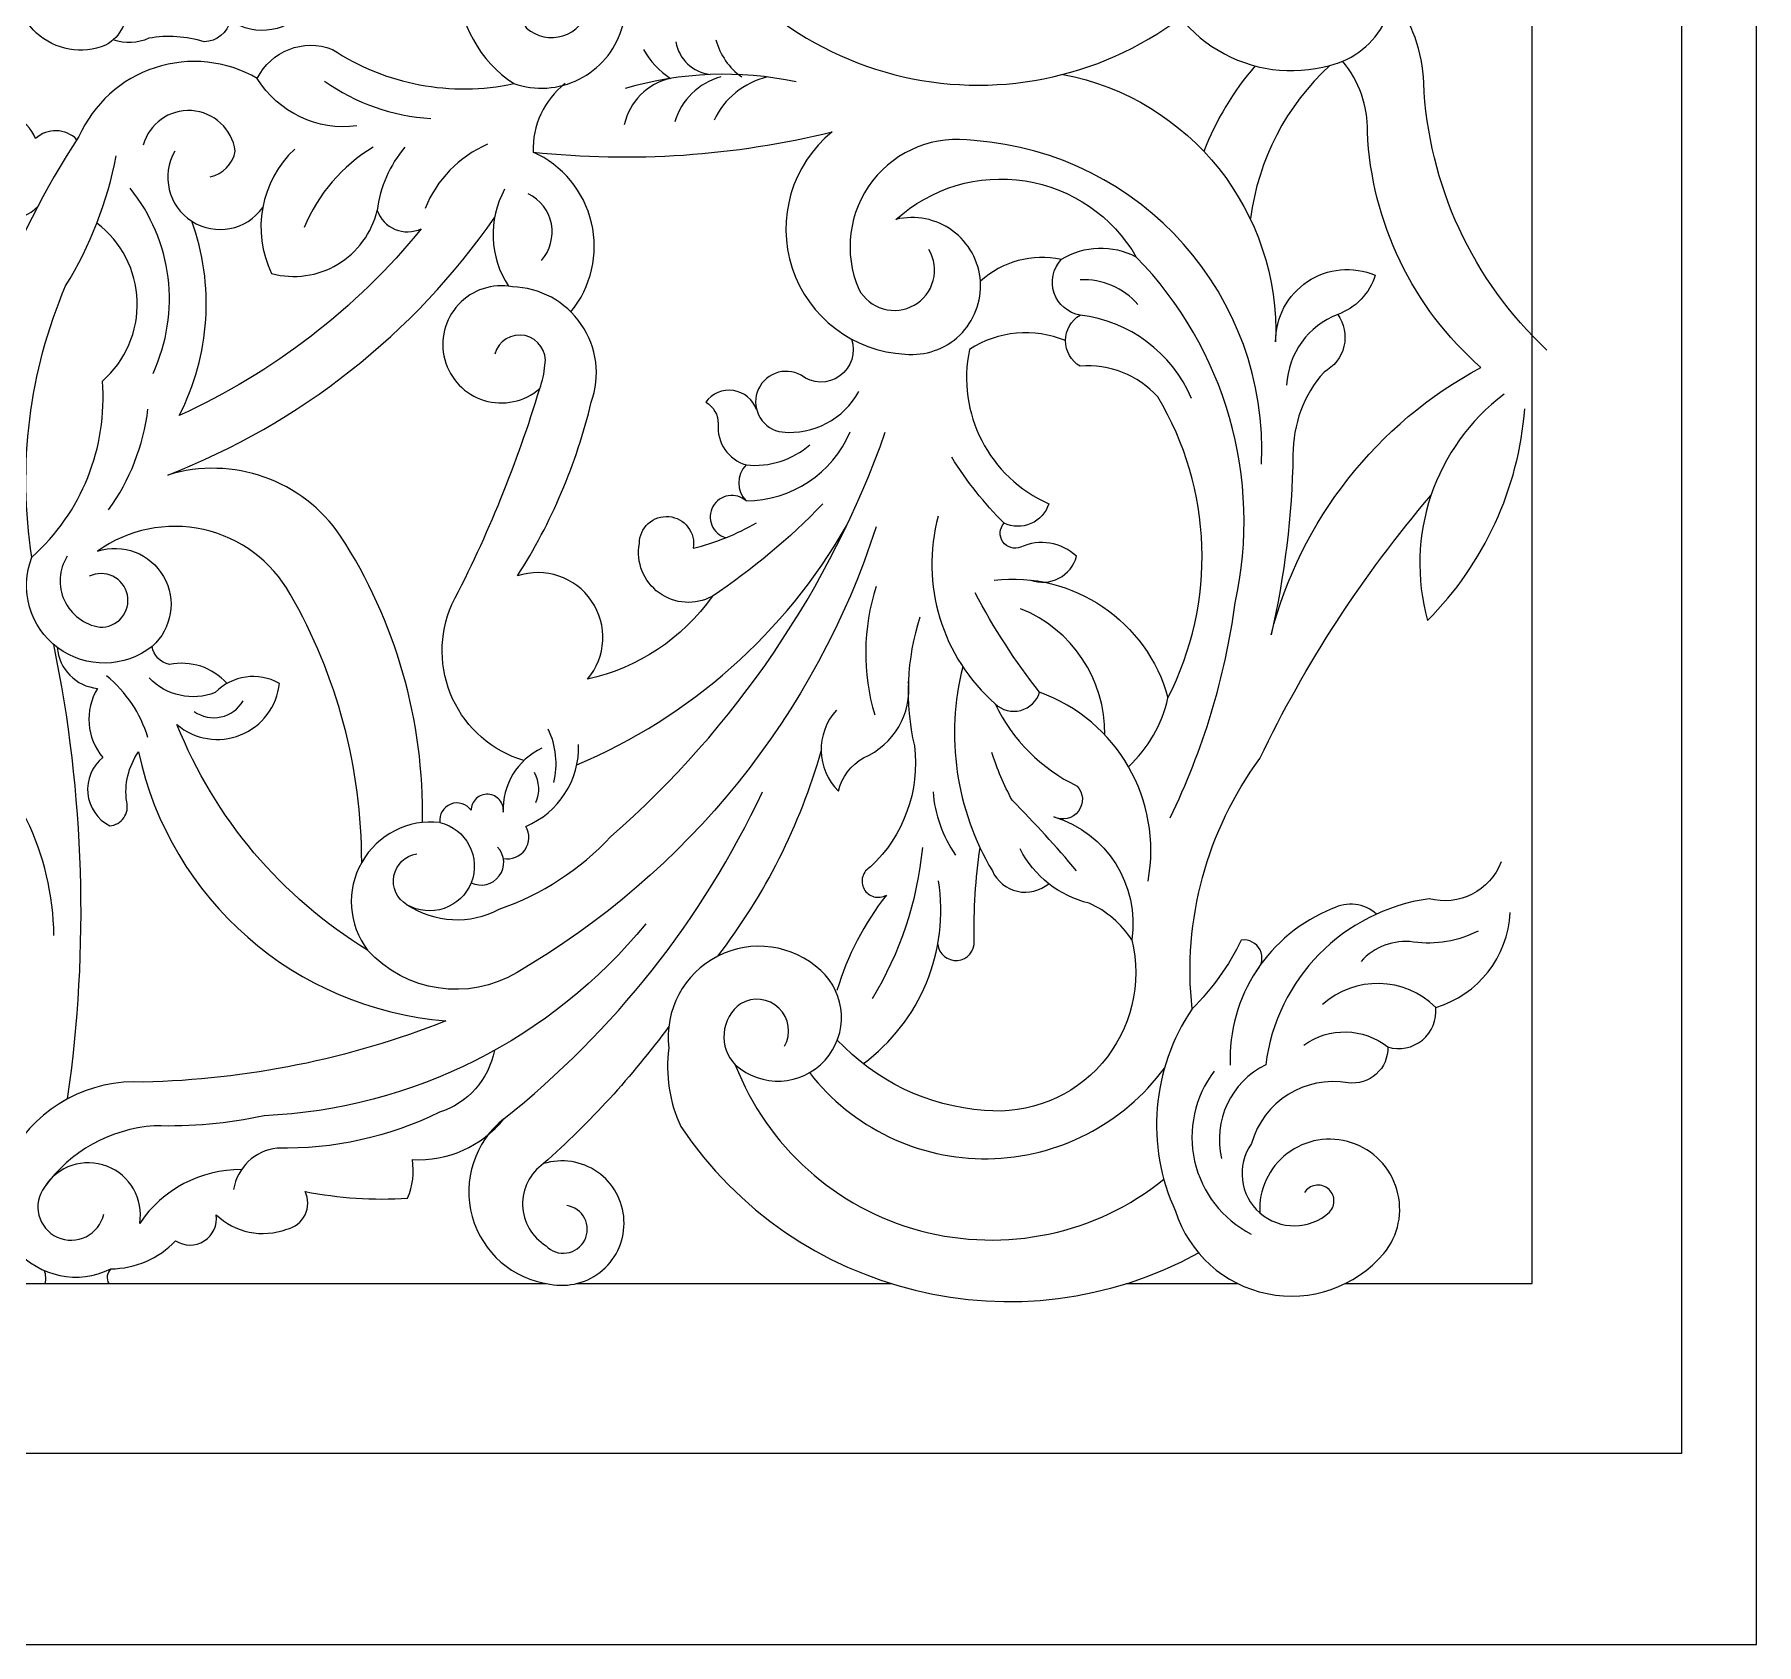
# Model space of a CAD drawing. Header units: millimetres. Extents: x 5152 to 5396, y 165 to 421.
# Drawn here: x 5350.39 to 5396.3, y 298.7 to 341.61 of the extents above; entities that cross this region are included whole.
import ezdxf

# ---------------------------------------------------------------- set-up
doc = ezdxf.new("R2010")
doc.units = ezdxf.units.MM
doc.header["$MEASUREMENT"] = 0
doc.layers.add('SITARA ALL', color=18, linetype='Continuous', true_color=0x000000)

msp = doc.modelspace()

# ---------------------------------------------------------------- linework, layer by layer
at = {"layer": 'SITARA ALL', "lineweight": 9}
for points, knots in [([(5152.3, 420.695), (5152.3, 420.695), (5396.3, 420.695), (5396.3, 420.695), (5396.3, 420.695), (5396.3, 298.695), (5396.3, 298.695), (5396.3, 298.695), (5152.3, 298.695), (5152.3, 298.695), (5152.3, 298.695), (5152.3, 420.695), (5152.3, 420.695)], [0, 0, 0, 0, 0.25, 0.25, 0.25, 0.5, 0.5, 0.5, 0.75, 0.75, 0.75, 1, 1, 1, 1]), ([(5158.284, 309.538), (5158.284, 309.538), (5158.284, 303.791), (5158.284, 303.791), (5158.284, 303.791), (5154.3, 303.791), (5154.3, 303.791), (5154.3, 303.791), (5154.3, 415.599), (5154.3, 415.599), (5154.3, 415.599), (5354.3, 415.599), (5354.3, 415.599), (5354.3, 415.599), (5354.3, 391.626), (5354.3, 391.626), (5354.3, 391.626), (5349.636, 391.626), (5349.636, 391.626), (5349.636, 391.626), (5349.636, 411.074), (5349.636, 411.074), (5349.636, 411.074), (5301.025, 411.074), (5301.025, 411.074), (5301.679, 410.889), (5302.203, 410.396), (5302.429, 409.755), (5302.655, 409.114), (5302.556, 408.402), (5302.163, 407.847), (5304.264, 410.007), (5307.224, 411.112), (5310.227, 410.858), (5311.335, 410.604), (5312.145, 409.652), (5312.219, 408.518), (5312.293, 407.383), (5311.613, 406.334), (5310.548, 405.938)], [0, 0, 0, 0, 0.071429, 0.071429, 0.071429, 0.142857, 0.142857, 0.142857, 0.214286, 0.214286, 0.214286, 0.285714, 0.285714, 0.285714, 0.357143, 0.357143, 0.357143, 0.428571, 0.428571, 0.428571, 0.5, 0.5, 0.5, 0.571429, 0.571429, 0.571429, 0.642857, 0.642857, 0.642857, 0.714286, 0.714286, 0.714286, 0.785714, 0.785714, 0.785714, 0.857143, 0.857143, 0.857143, 1, 1, 1, 1]), ([(5385.334, 308.316), (5385.334, 308.316), (5390.317, 308.316), (5390.317, 308.316), (5390.317, 308.316), (5390.317, 415.599), (5390.317, 415.599), (5390.317, 415.599), (5394.3, 415.599), (5394.3, 415.599), (5394.3, 415.599), (5394.3, 303.791), (5394.3, 303.791), (5394.3, 303.791), (5194.3, 303.791), (5194.3, 303.791), (5194.3, 303.791), (5194.3, 327.764), (5194.3, 327.764), (5194.3, 327.764), (5198.965, 327.764), (5198.965, 327.764), (5198.965, 327.764), (5198.965, 308.316), (5198.965, 308.316), (5198.965, 308.316), (5247.575, 308.316), (5247.575, 308.316), (5246.921, 308.501), (5246.398, 308.994), (5246.172, 309.635), (5245.945, 310.276), (5246.045, 310.988), (5246.438, 311.543), (5244.337, 309.383), (5241.376, 308.278), (5238.374, 308.532), (5237.266, 308.786), (5236.456, 309.738), (5236.382, 310.873), (5236.307, 312.007), (5236.987, 313.056), (5238.053, 313.453)], [0, 0, 0, 0, 0.066667, 0.066667, 0.066667, 0.133333, 0.133333, 0.133333, 0.2, 0.2, 0.2, 0.266667, 0.266667, 0.266667, 0.333333, 0.333333, 0.333333, 0.4, 0.4, 0.4, 0.466667, 0.466667, 0.466667, 0.533333, 0.533333, 0.533333, 0.6, 0.6, 0.6, 0.666667, 0.666667, 0.666667, 0.733333, 0.733333, 0.733333, 0.8, 0.8, 0.8, 0.866667, 0.866667, 0.866667, 1, 1, 1, 1]), ([(5369.981, 354.399), (5368.508, 350.938), (5366.108, 347.948), (5363.048, 345.761), (5362.166, 345.12), (5361.655, 344.089), (5361.68, 342.999), (5361.705, 341.909), (5362.262, 340.902), (5363.172, 340.302), (5363.745, 340.105), (5364.372, 340.146), (5364.913, 340.418), (5365.454, 340.689), (5365.863, 341.167), (5366.047, 341.744), (5366.231, 342.32), (5366.175, 342.946), (5365.891, 343.481), (5365.607, 344.016), (5365.12, 344.413), (5364.539, 344.584), (5363.945, 344.459), (5363.458, 344.037), (5363.249, 343.468), (5363.041, 342.898), (5363.141, 342.261), (5363.515, 341.783), (5363.779, 341.549), (5364.146, 341.471), (5364.483, 341.576), (5364.821, 341.681), (5365.078, 341.954), (5365.164, 342.296), (5365.249, 342.639), (5365.151, 343.001), (5364.902, 343.252), (5364.654, 343.503), (5364.294, 343.607), (5363.95, 343.525)], [0, 0, 0, 0, 0.071429, 0.071429, 0.071429, 0.142857, 0.142857, 0.142857, 0.214286, 0.214286, 0.214286, 0.285714, 0.285714, 0.285714, 0.357143, 0.357143, 0.357143, 0.428571, 0.428571, 0.428571, 0.5, 0.5, 0.5, 0.571429, 0.571429, 0.571429, 0.642857, 0.642857, 0.642857, 0.714286, 0.714286, 0.714286, 0.785714, 0.785714, 0.785714, 0.857143, 0.857143, 0.857143, 1, 1, 1, 1]), ([(5351.497, 342.02), (5351.118, 342.179), (5350.897, 342.577), (5350.961, 342.982), (5351.025, 343.388), (5351.359, 343.698), (5351.769, 343.732), (5352.396, 343.644), (5352.856, 343.097), (5352.837, 342.464), (5352.922, 342.007), (5352.701, 341.546), (5352.291, 341.327), (5351.667, 341.068), (5350.95, 341.195), (5350.451, 341.65), (5349.953, 342.106), (5349.763, 342.809), (5349.965, 343.454), (5348.917, 342.698), (5347.5, 342.704), (5346.458, 343.466), (5345.959, 343.801), (5345.636, 344.342), (5345.579, 344.94), (5345.522, 345.538), (5345.738, 346.131), (5346.165, 346.553), (5346.592, 346.975), (5347.187, 347.183), (5347.785, 347.119), (5348.382, 347.055), (5348.919, 346.726), (5349.248, 346.223), (5349.517, 348.236), (5348.538, 350.21), (5346.771, 351.211), (5346.486, 351.851), (5346.606, 352.599), (5347.076, 353.118)], [0, 0, 0, 0, 0.071429, 0.071429, 0.071429, 0.142857, 0.142857, 0.142857, 0.214286, 0.214286, 0.214286, 0.285714, 0.285714, 0.285714, 0.357143, 0.357143, 0.357143, 0.428571, 0.428571, 0.428571, 0.5, 0.5, 0.5, 0.571429, 0.571429, 0.571429, 0.642857, 0.642857, 0.642857, 0.714286, 0.714286, 0.714286, 0.785714, 0.785714, 0.785714, 0.857143, 0.857143, 0.857143, 1, 1, 1, 1]), ([(5380.184, 343.627), (5380.412, 342.607), (5381.048, 341.725), (5381.945, 341.189), (5382.842, 340.652), (5383.919, 340.507), (5384.926, 340.788), (5385.565, 340.943), (5386.104, 341.37), (5386.399, 341.957), (5386.695, 342.545), (5386.719, 343.232), (5386.463, 343.837), (5386.207, 344.443), (5385.699, 344.906), (5385.071, 345.104), (5384.444, 345.301), (5383.762, 345.213), (5383.206, 344.864), (5383.118, 345.296), (5383.221, 345.746), (5383.488, 346.098), (5383.755, 346.45), (5384.161, 346.67), (5384.601, 346.702), (5384.929, 346.63), (5385.272, 346.697), (5385.548, 346.888), (5385.824, 347.079), (5386.008, 347.376), (5386.055, 347.708), (5386.272, 347.588), (5386.533, 347.577), (5386.759, 347.677), (5386.986, 347.778), (5387.152, 347.979), (5387.209, 348.22)], [0, 0, 0, 0, 0.076923, 0.076923, 0.076923, 0.153846, 0.153846, 0.153846, 0.230769, 0.230769, 0.230769, 0.307692, 0.307692, 0.307692, 0.384615, 0.384615, 0.384615, 0.461538, 0.461538, 0.461538, 0.538462, 0.538462, 0.538462, 0.615385, 0.615385, 0.615385, 0.692308, 0.692308, 0.692308, 0.769231, 0.769231, 0.769231, 0.846154, 0.846154, 0.846154, 1, 1, 1, 1]), ([(5367.057, 347.617), (5367.023, 346.923), (5367.126, 346.228), (5367.359, 345.573), (5368.474, 343.08), (5370.661, 341.23), (5373.306, 340.546), (5375.95, 339.862), (5378.76, 340.416), (5380.945, 342.056)], [0, 0, 0, 0, 0.25, 0.25, 0.25, 0.5, 0.5, 0.5, 1, 1, 1, 1]), ([(5354.527, 342.651), (5354.986, 342.872), (5355.381, 343.205), (5355.676, 343.62), (5355.846, 343.978), (5356.179, 344.231), (5356.57, 344.298), (5356.96, 344.366), (5357.359, 344.238), (5357.638, 343.958), (5358.117, 344.322), (5358.758, 344.391), (5359.303, 344.137), (5359.848, 343.882), (5360.207, 343.345), (5360.234, 342.745), (5359.382, 343.147), (5358.372, 342.988), (5357.686, 342.343), (5357.207, 341.681), (5356.286, 341.523), (5355.613, 341.986), (5355.541, 341.659), (5355.256, 341.423), (5354.922, 341.415), (5354.444, 341.564), (5353.937, 341.597), (5353.444, 341.51), (5353.146, 341.371), (5352.805, 341.356), (5352.496, 341.469)], [0, 0, 0, 0, 0.090909, 0.090909, 0.090909, 0.181818, 0.181818, 0.181818, 0.272727, 0.272727, 0.272727, 0.363636, 0.363636, 0.363636, 0.454545, 0.454545, 0.454545, 0.545455, 0.545455, 0.545455, 0.636364, 0.636364, 0.636364, 0.727273, 0.727273, 0.727273, 0.818182, 0.818182, 0.818182, 1, 1, 1, 1]), ([(5390.713, 333.2), (5388.728, 335.051), (5387.548, 337.609), (5387.427, 340.321), (5387.399, 341.15), (5387.113, 341.948), (5386.61, 342.607)], [0, 0, 0, 0, 0.333333, 0.333333, 0.333333, 1, 1, 1, 1]), ([(5356.335, 340.438), (5356.7, 341.176), (5357.57, 341.512), (5358.336, 341.213), (5359.761, 340.273), (5361.503, 339.944), (5363.172, 340.302)], [0, 0, 0, 0, 0.333333, 0.333333, 0.333333, 1, 1, 1, 1]), ([(5366.628, 341.211), (5366.804, 340.9), (5367.052, 340.637), (5367.351, 340.441), (5366.733, 340.306), (5366.251, 339.823), (5366.119, 339.204)], [0, 0, 0, 0, 0.333333, 0.333333, 0.333333, 1, 1, 1, 1]), ([(5358.99, 339.174), (5357.933, 339.034), (5356.893, 339.53), (5356.335, 340.438), (5355.509, 340.917), (5354.519, 341.022), (5353.611, 340.726), (5352.703, 340.43), (5351.965, 339.762), (5351.58, 338.888), (5349.751, 336.103), (5348.568, 332.946), (5348.12, 329.645), (5347.185, 330.811), (5345.954, 331.704), (5344.555, 332.231), (5344.434, 332.231), (5344.32, 332.175), (5344.246, 332.08), (5344.172, 331.984), (5344.147, 331.86), (5344.177, 331.743)], [0, 0, 0, 0, 0.125, 0.125, 0.125, 0.25, 0.25, 0.25, 0.375, 0.375, 0.375, 0.5, 0.5, 0.5, 0.625, 0.625, 0.625, 0.75, 0.75, 0.75, 1, 1, 1, 1]), ([(5385.135, 334.151), (5385.311, 333.905), (5385.371, 333.594), (5385.301, 333.3), (5385.231, 333.005), (5385.038, 332.755), (5384.77, 332.614), (5384.232, 332.003), (5383.937, 331.216), (5383.943, 330.402), (5383.916, 328.788), (5383.721, 327.181), (5383.359, 325.608), (5384.143, 328.662), (5386.174, 331.249), (5388.954, 332.737), (5387.132, 334.33), (5386.038, 336.599), (5385.926, 339.017), (5385.94, 339.704), (5385.705, 340.372), (5385.264, 340.899)], [0, 0, 0, 0, 0.125, 0.125, 0.125, 0.25, 0.25, 0.25, 0.375, 0.375, 0.375, 0.5, 0.5, 0.5, 0.625, 0.625, 0.625, 0.75, 0.75, 0.75, 1, 1, 1, 1]), ([(5351.527, 338.807), (5351.227, 339.115), (5350.737, 339.128), (5350.422, 338.835), (5350.328, 339.109), (5350.108, 339.321), (5349.83, 339.404), (5349.552, 339.487), (5349.252, 339.43), (5349.023, 339.252), (5348.706, 339.677), (5348.272, 340), (5347.774, 340.182)], [0, 0, 0, 0, 0.2, 0.2, 0.2, 0.4, 0.4, 0.4, 0.6, 0.6, 0.6, 1, 1, 1, 1]), ([(5377.807, 340.546), (5381.199, 339.905), (5383.611, 336.872), (5383.479, 333.422), (5383.476, 334.064), (5383.795, 334.666), (5384.329, 335.023), (5384.863, 335.38), (5385.541, 335.445), (5386.133, 335.196), (5385.988, 334.708), (5385.616, 334.319), (5385.135, 334.151), (5384.349, 333.846), (5383.815, 333.109), (5383.772, 332.267)], [0, 0, 0, 0, 0.166667, 0.166667, 0.166667, 0.333333, 0.333333, 0.333333, 0.5, 0.5, 0.5, 0.666667, 0.666667, 0.666667, 1, 1, 1, 1]), ([(5355.082, 337.816), (5355.422, 337.892), (5355.684, 338.163), (5355.747, 338.505), (5355.663, 339.095), (5355.177, 339.544), (5354.582, 339.581), (5353.988, 339.618), (5353.449, 339.233), (5353.293, 338.658)], [0, 0, 0, 0, 0.25, 0.25, 0.25, 0.5, 0.5, 0.5, 1, 1, 1, 1]), ([(5364.695, 334.216), (5365.238, 334.881), (5365.441, 335.759), (5365.243, 336.594), (5365.046, 337.429), (5364.471, 338.124), (5363.688, 338.475), (5366.355, 338.191), (5369.051, 338.374), (5371.655, 339.016), (5370.584, 338.141), (5370.162, 336.698), (5370.595, 335.384), (5371.028, 334.07), (5372.224, 333.159), (5373.605, 333.092), (5374.141, 333.038), (5374.672, 333.222), (5375.059, 333.596), (5375.445, 333.971), (5375.647, 334.496), (5375.61, 335.032), (5375.573, 335.569), (5375.302, 336.062), (5374.868, 336.38), (5374.434, 336.697), (5373.882, 336.808), (5373.36, 336.681), (5374.293, 337.525), (5375.559, 337.902), (5376.803, 337.708), (5378.046, 337.513), (5379.136, 336.766), (5379.767, 335.677), (5379.133, 336.008), (5378.374, 335.983), (5377.764, 335.611), (5376.994, 335.778), (5376.192, 335.563), (5375.61, 335.032)], [0, 0, 0, 0, 0.071429, 0.071429, 0.071429, 0.142857, 0.142857, 0.142857, 0.214286, 0.214286, 0.214286, 0.285714, 0.285714, 0.285714, 0.357143, 0.357143, 0.357143, 0.428571, 0.428571, 0.428571, 0.5, 0.5, 0.5, 0.571429, 0.571429, 0.571429, 0.642857, 0.642857, 0.642857, 0.714286, 0.714286, 0.714286, 0.785714, 0.785714, 0.785714, 0.857143, 0.857143, 0.857143, 1, 1, 1, 1]), ([(5383.107, 330.156), (5383.302, 334.634), (5379.913, 338.454), (5375.443, 338.782), (5374.412, 338.943), (5373.376, 338.533), (5372.736, 337.708), (5372.097, 336.883), (5371.956, 335.777), (5372.37, 334.819), (5372.507, 334.565), (5372.741, 334.377), (5373.018, 334.297), (5373.296, 334.218), (5373.593, 334.253), (5373.844, 334.396), (5374.095, 334.538), (5374.278, 334.775), (5374.352, 335.054), (5374.426, 335.333), (5374.384, 335.63), (5374.236, 335.878)], [0, 0, 0, 0, 0.125, 0.125, 0.125, 0.25, 0.25, 0.25, 0.375, 0.375, 0.375, 0.5, 0.5, 0.5, 0.625, 0.625, 0.625, 0.75, 0.75, 0.75, 1, 1, 1, 1]), ([(5350.326, 327.678), (5349.944, 330.125), (5350.256, 332.631), (5351.226, 334.91), (5351.884, 335.974), (5352.341, 337.15), (5352.574, 338.379)], [0, 0, 0, 0, 0.333333, 0.333333, 0.333333, 1, 1, 1, 1]), ([(5354.136, 338.505), (5353.765, 337.86), (5353.963, 337.038), (5354.59, 336.635), (5355.216, 336.233), (5356.047, 336.391), (5356.48, 336.997)], [0, 0, 0, 0, 0.333333, 0.333333, 0.333333, 1, 1, 1, 1]), ([(5360.272, 338.607), (5359.866, 338.13), (5359.608, 337.544), (5359.531, 336.922), (5359.612, 336.694), (5359.786, 336.51), (5360.01, 336.417), (5360.234, 336.324), (5360.486, 336.329), (5360.706, 336.433), (5358.97, 334.297), (5356.76, 332.594), (5354.254, 331.457), (5355.08, 333.062), (5355.202, 334.937), (5354.59, 336.635)], [0, 0, 0, 0, 0.166667, 0.166667, 0.166667, 0.333333, 0.333333, 0.333333, 0.5, 0.5, 0.5, 0.666667, 0.666667, 0.666667, 1, 1, 1, 1]), ([(5357.332, 338.556), (5356.422, 337.703), (5356.173, 336.359), (5356.718, 335.237), (5357.315, 335.079), (5357.951, 335.168), (5358.48, 335.486), (5359.01, 335.803), (5359.389, 336.321), (5359.531, 336.922)], [0, 0, 0, 0, 0.25, 0.25, 0.25, 0.5, 0.5, 0.5, 1, 1, 1, 1]), ([(5349.772, 337.795), (5349.357, 337.842), (5348.979, 337.556), (5348.913, 337.145), (5349.084, 336.891), (5349.362, 336.729), (5349.667, 336.705), (5349.973, 336.682), (5350.272, 336.799), (5350.481, 337.024)], [0, 0, 0, 0, 0.25, 0.25, 0.25, 0.5, 0.5, 0.5, 1, 1, 1, 1]), ([(5363.909, 335.587), (5364.144, 335.853), (5364.242, 336.213), (5364.174, 336.562), (5364.105, 336.91), (5363.878, 337.207), (5363.56, 337.364)], [0, 0, 0, 0, 0.333333, 0.333333, 0.333333, 1, 1, 1, 1]), ([(5355.528, 324.313), (5355.141, 324.742), (5354.556, 324.934), (5353.991, 324.816), (5353.753, 324.866), (5353.57, 325.059), (5353.532, 325.3), (5352.8, 324.721), (5351.769, 324.706), (5351.019, 325.262), (5350.269, 325.818), (5349.985, 326.809), (5350.326, 327.678), (5351.652, 328.864), (5352.348, 330.599), (5352.206, 332.372), (5352.822, 332.91), (5353.162, 333.696), (5353.134, 334.512), (5353.105, 335.329), (5352.711, 336.089), (5352.059, 336.583)], [0, 0, 0, 0, 0.125, 0.125, 0.125, 0.25, 0.25, 0.25, 0.375, 0.375, 0.375, 0.5, 0.5, 0.5, 0.625, 0.625, 0.625, 0.75, 0.75, 0.75, 1, 1, 1, 1]), ([(5360.736, 320.608), (5360.789, 323.314), (5360.03, 325.973), (5358.555, 328.243), (5357.543, 329.735), (5355.679, 330.395), (5353.954, 329.869), (5357.479, 331.238), (5360.512, 333.63), (5362.663, 336.74)], [0, 0, 0, 0, 0.25, 0.25, 0.25, 0.5, 0.5, 0.5, 1, 1, 1, 1]), ([(5375.974, 327.068), (5378.082, 327.311), (5380.051, 325.975), (5380.61, 323.929), (5381.912, 326.471), (5381.81, 329.503), (5380.337, 331.951), (5379.815, 332.533), (5379.05, 332.836), (5378.271, 332.768), (5378.029, 332.91), (5377.881, 333.17), (5377.881, 333.45), (5377.881, 333.73), (5378.029, 333.989), (5378.271, 334.131), (5377.949, 334.185), (5377.682, 334.411), (5377.576, 334.72), (5377.47, 335.029), (5377.543, 335.371), (5377.764, 335.611)], [0, 0, 0, 0, 0.125, 0.125, 0.125, 0.25, 0.25, 0.25, 0.375, 0.375, 0.375, 0.5, 0.5, 0.5, 0.625, 0.625, 0.625, 0.75, 0.75, 0.75, 1, 1, 1, 1]), ([(5380.666, 320.729), (5381.548, 322.535), (5382.134, 324.469), (5382.404, 326.46), (5383.131, 329.782), (5382.142, 333.244), (5379.767, 335.677)], [0, 0, 0, 0, 0.333333, 0.333333, 0.333333, 1, 1, 1, 1]), ([(5371.409, 329.1), (5370.518, 328.173), (5369.529, 327.346), (5368.46, 326.633), (5367.669, 325.508), (5366.483, 324.72), (5365.14, 324.426), (5365.638, 325.019), (5365.682, 325.87), (5365.246, 326.51), (5364.811, 327.151), (5364.004, 327.424), (5363.269, 327.178), (5364.179, 328.601), (5364.844, 330.166), (5365.239, 331.809), (5365.488, 332.503), (5365.389, 333.275), (5364.972, 333.884), (5364.555, 334.493), (5363.872, 334.865), (5363.134, 334.884), (5362.605, 334.985), (5362.063, 334.808), (5361.697, 334.413), (5361.331, 334.019), (5361.193, 333.465), (5361.333, 332.946), (5361.473, 332.426), (5361.87, 332.015), (5362.384, 331.858), (5362.899, 331.701), (5363.457, 331.819), (5363.864, 332.172)], [0, 0, 0, 0, 0.083333, 0.083333, 0.083333, 0.166667, 0.166667, 0.166667, 0.25, 0.25, 0.25, 0.333333, 0.333333, 0.333333, 0.416667, 0.416667, 0.416667, 0.5, 0.5, 0.5, 0.583333, 0.583333, 0.583333, 0.666667, 0.666667, 0.666667, 0.75, 0.75, 0.75, 0.833333, 0.833333, 0.833333, 1, 1, 1, 1]), ([(5377.881, 333.45), (5377.04, 333.795), (5376.085, 333.709), (5375.32, 333.218), (5374.963, 331.518), (5375.845, 329.802), (5377.436, 329.104), (5377.36, 328.866), (5377.186, 328.672), (5376.957, 328.573), (5376.729, 328.473), (5376.468, 328.477), (5376.242, 328.584), (5375.71, 329.112), (5375.243, 329.702), (5374.85, 330.341)], [0, 0, 0, 0, 0.166667, 0.166667, 0.166667, 0.333333, 0.333333, 0.333333, 0.5, 0.5, 0.5, 0.666667, 0.666667, 0.666667, 1, 1, 1, 1]), ([(5363.44, 322.257), (5362.601, 322.509), (5361.91, 323.11), (5361.543, 323.906), (5361.177, 324.701), (5361.17, 325.617), (5361.524, 326.418), (5362.481, 328.259), (5363.265, 330.185), (5363.864, 332.172), (5363.936, 332.373), (5363.983, 332.583), (5364.003, 332.795), (5364.067, 333.158), (5363.834, 333.506), (5363.474, 333.584), (5363.114, 333.663), (5362.757, 333.443), (5362.665, 333.086)], [0, 0, 0, 0, 0.142857, 0.142857, 0.142857, 0.285714, 0.285714, 0.285714, 0.428571, 0.428571, 0.428571, 0.571429, 0.571429, 0.571429, 0.714286, 0.714286, 0.714286, 1, 1, 1, 1]), ([(5372.176, 333.492), (5372.299, 333.131), (5372.171, 332.731), (5371.861, 332.509), (5371.552, 332.287), (5371.132, 332.294), (5370.83, 332.527), (5370.619, 332.646), (5370.366, 332.665), (5370.139, 332.578), (5369.913, 332.491), (5369.737, 332.308), (5369.66, 332.078), (5369.584, 331.848), (5369.614, 331.595), (5369.743, 331.39), (5369.872, 331.184), (5370.085, 331.047), (5370.326, 331.016), (5371.164, 330.929), (5371.97, 331.356), (5372.368, 332.099)], [0, 0, 0, 0, 0.125, 0.125, 0.125, 0.25, 0.25, 0.25, 0.375, 0.375, 0.375, 0.5, 0.5, 0.5, 0.625, 0.625, 0.625, 0.75, 0.75, 0.75, 1, 1, 1, 1]), ([(5369.645, 331.615), (5369.547, 331.884), (5369.31, 332.078), (5369.026, 332.119), (5368.742, 332.16), (5368.459, 332.042), (5368.288, 331.812), (5368.498, 331.693), (5368.625, 331.469), (5368.62, 331.228), (5368.577, 330.732), (5368.89, 330.275), (5369.368, 330.137), (5369.105, 329.871), (5369.104, 329.444), (5369.368, 329.179), (5370.576, 329.186), (5371.664, 329.907), (5372.141, 331.016)], [0, 0, 0, 0, 0.142857, 0.142857, 0.142857, 0.285714, 0.285714, 0.285714, 0.428571, 0.428571, 0.428571, 0.571429, 0.571429, 0.571429, 0.714286, 0.714286, 0.714286, 1, 1, 1, 1]), ([(5389.572, 332.025), (5387.716, 330.623), (5386.907, 328.232), (5387.532, 325.993), (5389.04, 327.505), (5389.958, 329.504), (5390.121, 331.633)], [0, 0, 0, 0, 0.333333, 0.333333, 0.333333, 1, 1, 1, 1]), ([(5360.325, 318.414), (5361.063, 317.929), (5362.005, 317.883), (5362.786, 318.296), (5363.921, 318.691), (5364.942, 319.355), (5365.763, 320.232), (5369.083, 323.139), (5371.601, 326.848), (5373.076, 331.008)], [0, 0, 0, 0, 0.25, 0.25, 0.25, 0.5, 0.5, 0.5, 1, 1, 1, 1]), ([(5369.368, 329.179), (5369.238, 329.296), (5369.061, 329.347), (5368.889, 329.318), (5368.716, 329.289), (5368.566, 329.183), (5368.481, 329.03), (5368.396, 328.876), (5368.385, 328.693), (5368.452, 328.531), (5368.519, 328.369), (5368.656, 328.246), (5368.824, 328.198)], [0, 0, 0, 0, 0.2, 0.2, 0.2, 0.4, 0.4, 0.4, 0.6, 0.6, 0.6, 1, 1, 1, 1]), ([(5382.971, 316.655), (5383.12, 316.8), (5383.158, 317.024), (5383.066, 317.21), (5382.973, 317.396), (5382.771, 317.501), (5382.566, 317.469), (5382.23, 316.792), (5381.787, 316.174), (5381.255, 315.637), (5380.999, 318.009), (5381.644, 320.391), (5383.061, 322.31), (5384.267, 324.838), (5385.801, 327.196), (5387.622, 329.323)], [0, 0, 0, 0, 0.166667, 0.166667, 0.166667, 0.333333, 0.333333, 0.333333, 0.5, 0.5, 0.5, 0.666667, 0.666667, 0.666667, 1, 1, 1, 1]), ([(5368.46, 326.633), (5368.01, 326.39), (5367.461, 326.427), (5367.047, 326.727), (5366.633, 327.028), (5366.428, 327.539), (5366.52, 328.042), (5366.52, 328.245), (5366.606, 328.438), (5366.755, 328.574), (5366.905, 328.71), (5367.105, 328.778), (5367.306, 328.76), (5367.508, 328.743), (5367.693, 328.641), (5367.816, 328.481), (5367.94, 328.321), (5367.991, 328.116), (5367.956, 327.916), (5368.548, 328.064), (5369.116, 328.293), (5369.645, 328.596)], [0, 0, 0, 0, 0.125, 0.125, 0.125, 0.25, 0.25, 0.25, 0.375, 0.375, 0.375, 0.5, 0.5, 0.5, 0.625, 0.625, 0.625, 0.75, 0.75, 0.75, 1, 1, 1, 1]), ([(5374.482, 328.773), (5373.998, 326.949), (5374.588, 325.01), (5376.008, 323.768), (5376.463, 322.81), (5377.232, 322.037), (5378.188, 321.579), (5378.361, 321.394), (5378.376, 321.112), (5378.224, 320.91), (5378.072, 320.708), (5377.796, 320.645), (5377.571, 320.76), (5378.98, 320.333), (5379.862, 318.935), (5379.644, 317.48), (5379.93, 316.321), (5379.635, 315.094), (5378.855, 314.191), (5378.075, 313.287), (5376.904, 312.818), (5375.716, 312.932), (5374.216, 313.041), (5372.812, 313.714), (5371.788, 314.816)], [0, 0, 0, 0, 0.111111, 0.111111, 0.111111, 0.222222, 0.222222, 0.222222, 0.333333, 0.333333, 0.333333, 0.444444, 0.444444, 0.444444, 0.555556, 0.555556, 0.555556, 0.666667, 0.666667, 0.666667, 0.777778, 0.777778, 0.777778, 1, 1, 1, 1]), ([(5359.119, 319.543), (5359.12, 322.054), (5358.463, 324.52), (5357.211, 326.697), (5356.719, 327.573), (5355.879, 328.197), (5354.899, 328.415), (5353.919, 328.633), (5352.893, 328.424), (5352.077, 327.84), (5352.75, 328.06), (5353.485, 327.776), (5353.837, 327.162), (5354.19, 326.548), (5354.062, 325.77), (5353.532, 325.3)], [0, 0, 0, 0, 0.166667, 0.166667, 0.166667, 0.333333, 0.333333, 0.333333, 0.5, 0.5, 0.5, 0.666667, 0.666667, 0.666667, 1, 1, 1, 1]), ([(5372.833, 328.491), (5371.215, 323.488), (5367.804, 319.257), (5363.261, 316.61), (5361.961, 315.832), (5360.289, 316.083), (5359.274, 317.208), (5356.976, 318.609), (5355.194, 320.718), (5354.194, 323.217), (5354.665, 322.817), (5355.318, 322.71), (5355.891, 322.941), (5356.464, 323.172), (5356.862, 323.701), (5356.924, 324.315), (5356.364, 324.63), (5355.663, 324.53), (5355.213, 324.071), (5354.603, 323.831), (5353.908, 323.985), (5353.455, 324.459)], [0, 0, 0, 0, 0.125, 0.125, 0.125, 0.25, 0.25, 0.25, 0.375, 0.375, 0.375, 0.5, 0.5, 0.5, 0.625, 0.625, 0.625, 0.75, 0.75, 0.75, 1, 1, 1, 1]), ([(5376.954, 327.068), (5377.199, 326.977), (5377.471, 326.994), (5377.704, 327.115), (5377.936, 327.236), (5378.106, 327.449), (5378.173, 327.702), (5377.772, 328.079), (5377.183, 328.176), (5376.683, 327.946), (5376.511, 327.878), (5376.314, 327.938), (5376.209, 328.09), (5376.104, 328.243), (5376.118, 328.448), (5376.242, 328.584)], [0, 0, 0, 0, 0.166667, 0.166667, 0.166667, 0.333333, 0.333333, 0.333333, 0.5, 0.5, 0.5, 0.666667, 0.666667, 0.666667, 1, 1, 1, 1]), ([(5351.267, 327.705), (5351.045, 327.349), (5351.017, 326.906), (5351.192, 326.525), (5351.368, 326.144), (5351.722, 325.877), (5352.137, 325.814), (5352.358, 325.803), (5352.572, 325.895), (5352.716, 326.063), (5352.86, 326.232), (5352.917, 326.457), (5352.872, 326.673), (5352.827, 326.89), (5352.685, 327.074), (5352.486, 327.171), (5352.287, 327.267), (5352.054, 327.267), (5351.856, 327.169)], [0, 0, 0, 0, 0.142857, 0.142857, 0.142857, 0.285714, 0.285714, 0.285714, 0.428571, 0.428571, 0.428571, 0.571429, 0.571429, 0.571429, 0.714286, 0.714286, 0.714286, 1, 1, 1, 1]), ([(5380.081, 319.044), (5380.477, 321.205), (5379.256, 323.334), (5377.189, 324.078), (5376.534, 324.907), (5375.958, 325.796), (5375.47, 326.732)], [0, 0, 0, 0, 0.333333, 0.333333, 0.333333, 1, 1, 1, 1]), ([(5374, 326.079), (5373.639, 324.972), (5373.587, 323.787), (5373.85, 322.652), (5374, 321.451), (5373.565, 320.25), (5372.682, 319.423), (5372.58, 319.368), (5372.505, 319.274), (5372.473, 319.163), (5372.441, 319.052), (5372.454, 318.933), (5372.511, 318.832), (5372.567, 318.731), (5372.662, 318.657), (5372.774, 318.627), (5372.885, 318.597), (5373.004, 318.612), (5373.104, 318.67), (5372.51, 317.914), (5372.063, 317.054), (5371.788, 316.132)], [0, 0, 0, 0, 0.125, 0.125, 0.125, 0.25, 0.25, 0.25, 0.375, 0.375, 0.375, 0.5, 0.5, 0.5, 0.625, 0.625, 0.625, 0.75, 0.75, 0.75, 1, 1, 1, 1]), ([(5351.003, 325.273), (5351.047, 324.696), (5351.501, 324.234), (5352.078, 324.182), (5351.722, 323.601), (5351.779, 322.858), (5352.219, 322.339), (5351.93, 322.108), (5351.778, 321.747), (5351.816, 321.379), (5351.853, 321.011), (5352.074, 320.687), (5352.403, 320.518), (5352.553, 320.531), (5352.691, 320.61), (5352.777, 320.734), (5352.864, 320.858), (5352.892, 321.014), (5352.853, 321.16), (5352.787, 321.627), (5352.899, 322.101), (5353.167, 322.488), (5354.02, 318.551), (5357.347, 315.639), (5361.363, 315.321), (5358.793, 314.299), (5356.06, 313.746), (5353.295, 313.689), (5351.867, 313.77), (5350.515, 313.043), (5349.796, 311.806), (5348.795, 310.987), (5347.376, 310.909), (5346.289, 311.611), (5345.202, 312.314), (5344.694, 313.641), (5345.031, 314.891), (5345.342, 315.655), (5346.046, 316.19), (5346.865, 316.286), (5347.126, 317.891), (5346.123, 319.43), (5344.548, 319.836)], [0, 0, 0, 0, 0.066667, 0.066667, 0.066667, 0.133333, 0.133333, 0.133333, 0.2, 0.2, 0.2, 0.266667, 0.266667, 0.266667, 0.333333, 0.333333, 0.333333, 0.4, 0.4, 0.4, 0.466667, 0.466667, 0.466667, 0.533333, 0.533333, 0.533333, 0.6, 0.6, 0.6, 0.666667, 0.666667, 0.666667, 0.733333, 0.733333, 0.733333, 0.8, 0.8, 0.8, 0.866667, 0.866667, 0.866667, 1, 1, 1, 1]), ([(5375.143, 324.756), (5374.672, 322.91), (5374.954, 320.953), (5375.929, 319.315), (5376.054, 319.04), (5376.301, 318.839), (5376.596, 318.772), (5376.891, 318.706), (5377.2, 318.781), (5377.431, 318.976)], [0, 0, 0, 0, 0.25, 0.25, 0.25, 0.5, 0.5, 0.5, 1, 1, 1, 1]), ([(5371.775, 323.603), (5371.209, 322.984), (5371.23, 322.031), (5371.824, 321.439), (5371.917, 321.817), (5372.16, 322.14), (5372.497, 322.334), (5373.302, 322.677), (5373.788, 323.506), (5373.691, 324.376)], [0, 0, 0, 0, 0.25, 0.25, 0.25, 0.5, 0.5, 0.5, 1, 1, 1, 1]), ([(5354.654, 323.567), (5354.861, 323.42), (5355.119, 323.367), (5355.367, 323.42), (5355.614, 323.473), (5355.828, 323.628), (5355.955, 323.848)], [0, 0, 0, 0, 0.333333, 0.333333, 0.333333, 1, 1, 1, 1]), ([(5376.008, 323.768), (5376.189, 323.597), (5376.445, 323.532), (5376.685, 323.595), (5376.925, 323.658), (5377.116, 323.841), (5377.189, 324.078)], [0, 0, 0, 0, 0.333333, 0.333333, 0.333333, 1, 1, 1, 1]), ([(5350.914, 317.596), (5350.884, 319.763), (5349.9, 321.805), (5348.224, 323.178), (5347.877, 323.061), (5347.65, 322.73), (5347.667, 322.365)], [0, 0, 0, 0, 0.333333, 0.333333, 0.333333, 1, 1, 1, 1]), ([(5363.921, 322.588), (5363.264, 322.279), (5362.857, 321.606), (5362.891, 320.881), (5362.905, 320.998), (5362.87, 321.116), (5362.794, 321.207), (5362.718, 321.298), (5362.608, 321.353), (5362.49, 321.36), (5362.372, 321.367), (5362.257, 321.325), (5362.171, 321.243), (5362.085, 321.162), (5362.036, 321.049), (5362.037, 320.931), (5361.915, 321.105), (5361.691, 321.173), (5361.493, 321.097), (5361.295, 321.02), (5361.175, 320.818), (5361.203, 320.608), (5361.541, 320.527), (5361.827, 320.304), (5361.987, 319.995), (5362.146, 319.687), (5362.164, 319.324), (5362.035, 319.002), (5361.906, 318.68), (5361.643, 318.43), (5361.314, 318.317), (5360.986, 318.204), (5360.624, 318.24), (5360.325, 318.414), (5360.057, 318.571), (5359.917, 318.88), (5359.976, 319.184), (5360.034, 319.489), (5360.28, 319.723), (5360.586, 319.769)], [0, 0, 0, 0, 0.071429, 0.071429, 0.071429, 0.142857, 0.142857, 0.142857, 0.214286, 0.214286, 0.214286, 0.285714, 0.285714, 0.285714, 0.357143, 0.357143, 0.357143, 0.428571, 0.428571, 0.428571, 0.5, 0.5, 0.5, 0.571429, 0.571429, 0.571429, 0.642857, 0.642857, 0.642857, 0.714286, 0.714286, 0.714286, 0.785714, 0.785714, 0.785714, 0.857143, 0.857143, 0.857143, 1, 1, 1, 1]), ([(5362.895, 319.649), (5363.116, 319.606), (5363.343, 319.697), (5363.472, 319.882), (5363.602, 320.067), (5363.611, 320.311), (5363.494, 320.504), (5364.369, 320.872), (5364.928, 321.739), (5364.901, 322.688)], [0, 0, 0, 0, 0.25, 0.25, 0.25, 0.5, 0.5, 0.5, 1, 1, 1, 1]), ([(5378.176, 319.314), (5377.631, 319.967), (5377.058, 320.597), (5376.458, 321.2), (5376.237, 321.606), (5376.056, 322.033), (5375.918, 322.475)], [0, 0, 0, 0, 0.333333, 0.333333, 0.333333, 1, 1, 1, 1]), ([(5361.203, 320.608), (5360.358, 320.701), (5359.539, 320.283), (5359.119, 319.543), (5358.699, 318.803), (5358.76, 317.886), (5359.274, 317.208)], [0, 0, 0, 0, 0.333333, 0.333333, 0.333333, 1, 1, 1, 1]), ([(5362.035, 319.002), (5362.296, 318.872), (5362.612, 318.947), (5362.786, 319.181), (5362.96, 319.416), (5362.941, 319.74), (5362.74, 319.952)], [0, 0, 0, 0, 0.333333, 0.333333, 0.333333, 1, 1, 1, 1]), ([(5374.473, 317.359), (5374.505, 317.097), (5374.739, 316.907), (5375.003, 316.931), (5375.267, 316.956), (5375.463, 317.185), (5375.446, 317.449), (5375.429, 318.279), (5375.481, 319.109), (5375.602, 319.93)], [0, 0, 0, 0, 0.25, 0.25, 0.25, 0.5, 0.5, 0.5, 1, 1, 1, 1]), ([(5379.644, 317.48), (5379.367, 317.907), (5378.974, 318.246), (5378.51, 318.456), (5377.715, 318.644), (5377.042, 319.173), (5376.672, 319.901)], [0, 0, 0, 0, 0.333333, 0.333333, 0.333333, 1, 1, 1, 1]), ([(5389.491, 319.554), (5389.194, 318.786), (5388.366, 318.365), (5387.569, 318.575), (5385.285, 318.25), (5383.501, 316.438), (5383.216, 314.148), (5382.29, 313.689), (5381.803, 312.654), (5382.041, 311.649)], [0, 0, 0, 0, 0.25, 0.25, 0.25, 0.5, 0.5, 0.5, 1, 1, 1, 1]), ([(5386.169, 318.166), (5385.846, 318.453), (5385.38, 318.511), (5384.998, 318.31), (5383.295, 317.636), (5382.202, 315.964), (5382.271, 314.134)], [0, 0, 0, 0, 0.333333, 0.333333, 0.333333, 1, 1, 1, 1]), ([(5366.688, 317.908), (5364.183, 314.83), (5360.479, 312.968), (5356.514, 312.789), (5355.553, 312.581), (5354.57, 312.491), (5353.587, 312.522), (5352.418, 312.438), (5351.347, 311.842), (5350.661, 310.891), (5350.501, 310.676), (5350.447, 310.4), (5350.513, 310.14), (5350.58, 309.88), (5350.76, 309.665), (5351.004, 309.553), (5351.248, 309.441), (5351.529, 309.445), (5351.769, 309.564), (5352.009, 309.683), (5352.183, 309.904), (5352.242, 310.166)], [0, 0, 0, 0, 0.125, 0.125, 0.125, 0.25, 0.25, 0.25, 0.375, 0.375, 0.375, 0.5, 0.5, 0.5, 0.625, 0.625, 0.625, 0.75, 0.75, 0.75, 1, 1, 1, 1]), ([(5388.876, 317.714), (5388.347, 317.441), (5387.747, 317.339), (5387.158, 317.42), (5386.634, 317.492), (5386.109, 317.299), (5385.758, 316.905)], [0, 0, 0, 0, 0.333333, 0.333333, 0.333333, 1, 1, 1, 1]), ([(5370.392, 314.644), (5370.578, 314.978), (5370.516, 315.394), (5370.241, 315.66), (5369.966, 315.925), (5369.548, 315.973), (5369.22, 315.775), (5368.965, 315.592), (5368.803, 315.307), (5368.776, 314.995), (5368.748, 314.682), (5368.858, 314.373), (5369.077, 314.149), (5369.774, 313.524), (5370.842, 313.579), (5371.469, 314.273), (5372.096, 314.967), (5372.045, 316.036), (5371.353, 316.665), (5370.606, 317.353), (5369.511, 317.503), (5368.608, 317.041), (5367.704, 316.578), (5367.184, 315.603), (5367.305, 314.595), (5367.211, 313.881), (5367.322, 313.155), (5367.624, 312.501), (5370.666, 307.978), (5376.645, 306.515), (5381.426, 309.133)], [0, 0, 0, 0, 0.090909, 0.090909, 0.090909, 0.181818, 0.181818, 0.181818, 0.272727, 0.272727, 0.272727, 0.363636, 0.363636, 0.363636, 0.454545, 0.454545, 0.454545, 0.545455, 0.545455, 0.545455, 0.636364, 0.636364, 0.636364, 0.727273, 0.727273, 0.727273, 0.818182, 0.818182, 0.818182, 1, 1, 1, 1]), ([(5384.236, 314.673), (5384.907, 315.159), (5385.82, 315.138), (5386.47, 314.624), (5386.789, 314.527), (5387.135, 314.596), (5387.392, 314.809), (5387.649, 315.021), (5387.782, 315.347), (5387.747, 315.679), (5386.917, 316.498), (5385.594, 316.532), (5384.727, 315.752)], [0, 0, 0, 0, 0.2, 0.2, 0.2, 0.4, 0.4, 0.4, 0.6, 0.6, 0.6, 1, 1, 1, 1]), ([(5381.255, 315.637), (5380.171, 314.042), (5380.003, 311.997), (5380.813, 310.247), (5381.168, 309.124), (5382.103, 308.282), (5383.257, 308.048), (5384.412, 307.813), (5385.601, 308.222), (5386.366, 309.118), (5386.756, 309.595), (5386.886, 310.232), (5386.713, 310.822), (5386.54, 311.413), (5386.088, 311.881), (5385.503, 312.072), (5384.918, 312.264), (5384.277, 312.156), (5383.788, 311.782), (5383.299, 311.408), (5383.026, 310.818), (5383.058, 310.203)], [0, 0, 0, 0, 0.125, 0.125, 0.125, 0.25, 0.25, 0.25, 0.375, 0.375, 0.375, 0.5, 0.5, 0.5, 0.625, 0.625, 0.625, 0.75, 0.75, 0.75, 1, 1, 1, 1]), ([(5367.305, 315.172), (5366.324, 313.838), (5365.204, 312.611), (5363.964, 311.513), (5363.602, 311.26), (5363.392, 310.841), (5363.406, 310.4), (5363.42, 309.958), (5363.656, 309.553), (5364.033, 309.323), (5364.176, 309.174), (5364.381, 309.103), (5364.586, 309.132), (5364.79, 309.162), (5364.968, 309.289), (5365.062, 309.473), (5365.156, 309.656), (5365.155, 309.874), (5365.06, 310.058), (5364.964, 310.241), (5364.786, 310.366), (5364.582, 310.395)], [0, 0, 0, 0, 0.125, 0.125, 0.125, 0.25, 0.25, 0.25, 0.375, 0.375, 0.375, 0.5, 0.5, 0.5, 0.625, 0.625, 0.625, 0.75, 0.75, 0.75, 1, 1, 1, 1]), ([(5362.655, 314.529), (5362.504, 313.755), (5361.942, 313.123), (5361.191, 312.882), (5359.846, 312.22), (5358.36, 311.893), (5356.861, 311.93), (5356.271, 311.859), (5355.798, 311.409), (5355.701, 310.823)], [0, 0, 0, 0, 0.25, 0.25, 0.25, 0.5, 0.5, 0.5, 1, 1, 1, 1]), ([(5386.47, 314.624), (5386.479, 314.35), (5386.367, 314.086), (5386.164, 313.902), (5385.96, 313.717), (5385.686, 313.632), (5385.414, 313.668), (5384.266, 313.869), (5383.153, 313.171), (5382.836, 312.049), (5382.428, 311.467), (5382.523, 310.672), (5383.058, 310.203), (5383.592, 309.735), (5384.392, 309.742), (5384.917, 310.222), (5385, 310.309), (5385.044, 310.427), (5385.035, 310.547), (5385.027, 310.667), (5384.968, 310.777), (5384.873, 310.852), (5384.779, 310.926), (5384.657, 310.956), (5384.538, 310.935), (5384.42, 310.914), (5384.316, 310.843), (5384.252, 310.741)], [0, 0, 0, 0, 0.1, 0.1, 0.1, 0.2, 0.2, 0.2, 0.3, 0.3, 0.3, 0.4, 0.4, 0.4, 0.5, 0.5, 0.5, 0.6, 0.6, 0.6, 0.7, 0.7, 0.7, 0.8, 0.8, 0.8, 1, 1, 1, 1]), ([(5369.077, 314.149), (5369.924, 311.97), (5371.757, 310.327), (5374.015, 309.725), (5376.274, 309.122), (5378.682, 309.631), (5380.502, 311.098)], [0, 0, 0, 0, 0.333333, 0.333333, 0.333333, 1, 1, 1, 1]), ([(5371.055, 313.939), (5372.196, 312.47), (5373.957, 311.621), (5375.817, 311.646), (5377.676, 311.67), (5379.416, 312.564), (5380.517, 314.062)], [0, 0, 0, 0, 0.333333, 0.333333, 0.333333, 1, 1, 1, 1]), ([(5381.844, 313.981), (5381.323, 313.297), (5381.132, 312.418), (5381.322, 311.579), (5381.512, 310.741), (5382.063, 310.03), (5382.827, 309.637)], [0, 0, 0, 0, 0.333333, 0.333333, 0.333333, 1, 1, 1, 1]), ([(5352.428, 308.711), (5353.082, 308.711), (5353.707, 308.981), (5354.154, 309.458), (5354.387, 309.306), (5354.687, 309.305), (5354.921, 309.455), (5355.155, 309.605), (5355.279, 309.878), (5355.237, 310.153), (5355.738, 309.673), (5356.469, 309.522), (5357.119, 309.767), (5357.332, 309.812), (5357.513, 309.953), (5357.609, 310.149), (5357.705, 310.346), (5357.704, 310.575), (5357.608, 310.771), (5358.508, 310.595), (5359.426, 310.534), (5360.341, 310.591), (5360.482, 310.915), (5360.526, 311.272), (5360.469, 311.621), (5361.412, 311.57), (5362.32, 311.975), (5362.911, 312.711), (5362.131, 312.09), (5361.797, 311.064), (5362.064, 310.103), (5362.331, 309.142), (5363.144, 308.433), (5364.133, 308.302), (5364.635, 308.203), (5365.154, 308.341), (5365.541, 308.676), (5365.927, 309.011), (5366.137, 309.505), (5366.11, 310.016), (5366.083, 310.527), (5365.823, 310.997), (5365.403, 311.29), (5364.983, 311.582), (5364.452, 311.665), (5363.964, 311.513)], [0, 0, 0, 0, 0.0625, 0.0625, 0.0625, 0.125, 0.125, 0.125, 0.1875, 0.1875, 0.1875, 0.25, 0.25, 0.25, 0.3125, 0.3125, 0.3125, 0.375, 0.375, 0.375, 0.4375, 0.4375, 0.4375, 0.5, 0.5, 0.5, 0.5625, 0.5625, 0.5625, 0.625, 0.625, 0.625, 0.6875, 0.6875, 0.6875, 0.75, 0.75, 0.75, 0.8125, 0.8125, 0.8125, 0.875, 0.875, 0.875, 1, 1, 1, 1]), ([(5349.796, 311.806), (5349.233, 311.025), (5349.275, 309.961), (5349.899, 309.228), (5350.523, 308.494), (5351.566, 308.28), (5352.428, 308.711), (5352.327, 308.604), (5352.305, 308.446), (5352.374, 308.316)], [0, 0, 0, 0, 0.25, 0.25, 0.25, 0.5, 0.5, 0.5, 1, 1, 1, 1]), ([(5355.915, 311.356), (5354.827, 311.364), (5353.807, 310.826), (5353.201, 309.922), (5353.309, 310.573), (5352.945, 311.21), (5352.327, 311.446), (5351.71, 311.681), (5351.013, 311.449), (5350.661, 310.891)], [0, 0, 0, 0, 0.25, 0.25, 0.25, 0.5, 0.5, 0.5, 1, 1, 1, 1]), ([(5248.186, 309.375), (5247.754, 309.421), (5247.426, 309.787), (5247.427, 310.221), (5247.427, 310.656), (5247.756, 311.02), (5248.189, 311.065), (5248.842, 310.972), (5249.344, 310.437), (5249.398, 309.779), (5249.451, 309.121), (5249.04, 308.513), (5248.41, 308.316), (5248.41, 308.316), (5364.043, 308.316), (5364.043, 308.316)], [0, 0, 0, 0, 0.166667, 0.166667, 0.166667, 0.333333, 0.333333, 0.333333, 0.5, 0.5, 0.5, 0.666667, 0.666667, 0.666667, 1, 1, 1, 1])]:
    msp.add_open_spline(points, degree=3, knots=knots, dxfattribs=at)
for points in [[(5367.493, 341.414), (5367.572, 340.953), (5367.945, 340.598), (5368.41, 340.544)], [(5368.561, 341.465), (5368.67, 341.067), (5368.912, 340.718), (5369.247, 340.478)], [(5370.697, 340.347), (5369.188, 340.67), (5367.624, 340.609), (5366.145, 340.169)], [(5382.932, 340.773), (5382.351, 340.097), (5381.89, 339.326), (5381.567, 338.495)], [(5384.926, 340.788), (5383.764, 339.718), (5383.016, 338.275), (5382.811, 336.709)], [(5358.125, 340.369), (5358.958, 339.776), (5359.941, 339.43), (5360.962, 339.373)], [(5364.54, 340.302), (5363.979, 339.865), (5363.662, 339.186), (5363.688, 338.475)], [(5368.688, 340.478), (5368.1, 340.318), (5367.638, 339.865), (5367.467, 339.28)], [(5369.931, 340.478), (5369.309, 340.328), (5368.788, 339.908), (5368.51, 339.331)], [(5359.428, 338.607), (5358.599, 338.11), (5357.953, 337.358), (5357.588, 336.463)], [(5362.471, 338.684), (5361.712, 338.355), (5361.115, 337.741), (5360.809, 336.973)], [(5353.555, 332.576), (5354.31, 334.205), (5354.073, 336.121), (5352.942, 337.515)], [(5362.927, 337.487), (5362.485, 336.671), (5362.523, 335.679), (5363.028, 334.901)], [(5379.811, 334.412), (5379.428, 334.858), (5378.86, 335.101), (5378.273, 335.071)], [(5381.234, 331.912), (5380.715, 333.13), (5379.585, 333.976), (5378.271, 334.131)], [(5352.369, 328.937), (5352.941, 329.73), (5353.302, 330.654), (5353.42, 331.624)], [(5369.368, 330.137), (5369.985, 330.075), (5370.599, 330.27), (5371.068, 330.676)], [(5364.851, 322.143), (5367.88, 323.422), (5370.405, 325.657), (5372.039, 328.51)], [(5372.833, 326.898), (5372.474, 325.787), (5372.46, 324.593), (5372.793, 323.473)], [(5378.928, 322.939), (5378.947, 324.418), (5378.055, 325.755), (5376.681, 326.303)], [(5351.28, 313.242), (5351.857, 317.268), (5351.732, 321.363), (5350.911, 325.347)], [(5353.416, 322.875), (5353.222, 323.518), (5352.84, 324.089), (5352.319, 324.513)], [(5379.558, 322.091), (5380.086, 322.584), (5380.452, 323.225), (5380.61, 323.929)], [(5364.236, 321.669), (5364.356, 322.148), (5364.304, 322.653), (5364.088, 323.097)], [(5368.608, 317.041), (5369.866, 318.672), (5370.802, 320.529), (5371.365, 322.511)], [(5363.763, 321.138), (5363.875, 321.395), (5363.86, 321.69), (5363.723, 321.935)], [(5362.911, 312.711), (5365.846, 315.047), (5368.204, 318.027), (5369.801, 321.421)], [(5374.348, 321.427), (5374.395, 320.821), (5374.601, 320.239), (5374.944, 319.738)], [(5372.731, 315.913), (5373.475, 317.137), (5373.934, 318.511), (5374.074, 319.937)], [(5372.485, 314.176), (5374.013, 315.301), (5374.788, 317.181), (5374.493, 319.056)], [(5387.747, 315.679), (5388.879, 316.014), (5389.676, 317.025), (5389.736, 318.205)], [(5350.681, 308.316), (5350.71, 308.431), (5350.703, 308.553), (5350.66, 308.664)], [(5364.838, 308.316), (5364.838, 308.316), (5373.24, 308.316), (5373.24, 308.316)], [(5379.498, 308.316), (5379.498, 308.316), (5382.472, 308.316), (5382.472, 308.316)]]:
    msp.add_open_spline(points, degree=3, dxfattribs=at)

doc.saveas('drawing.dxf')
